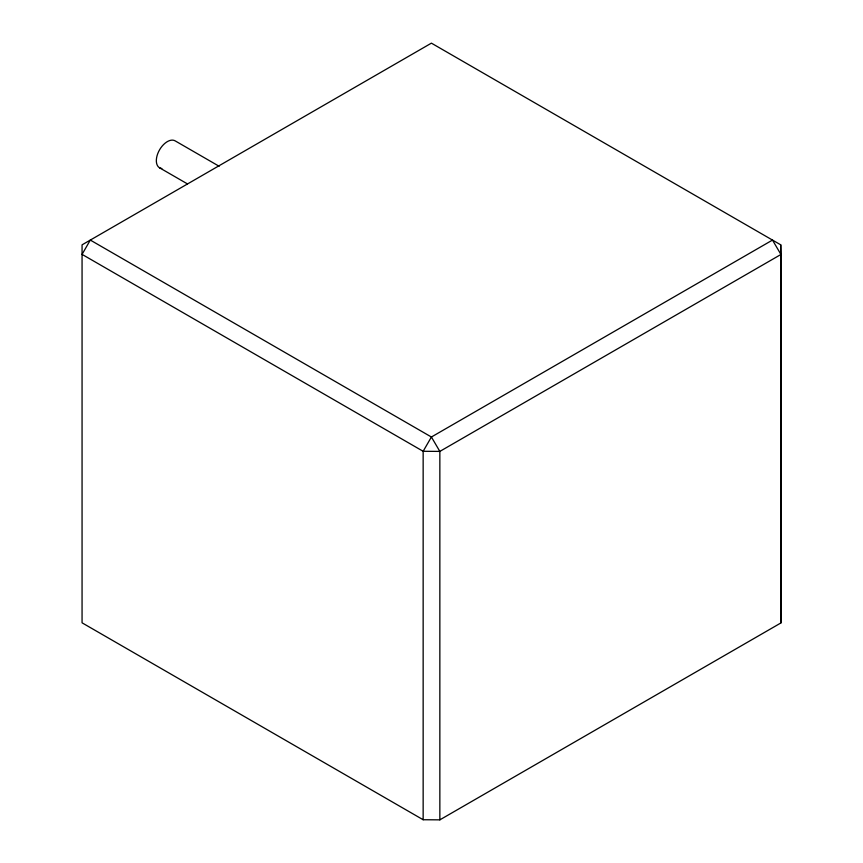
<?xml version="1.0" encoding="UTF-8"?>
<svg xmlns="http://www.w3.org/2000/svg" width="863" height="863" viewBox="0 0 863 863"><rect width="100%" height="100%" fill="white"/><g stroke="black" fill="none" stroke-linecap="round" stroke-linejoin="round"><path stroke-width="1.29" d="M439.85 819.85L780.939 622.924L780.939 254.477L780.745 244.844L431.403 43.15L82.061 244.844L82.061 622.816L423.15 819.742L439.85 819.85L439.85 451.403L431.403 437.002L90.313 240.076L82.061 254.369L423.15 451.295L439.85 451.403L780.939 254.477L772.493 240.076L431.403 437.002L423.15 451.295L423.15 819.742M219.126 166.257L175.113 140.842A15.556 8.986 -60 0 0 158.609 151.629A15.556 8.986 -60 0 0 161.834 168.501M159.558 167.8L187.347 183.841M780.939 622.924L780.745 244.844"/></g></svg>
